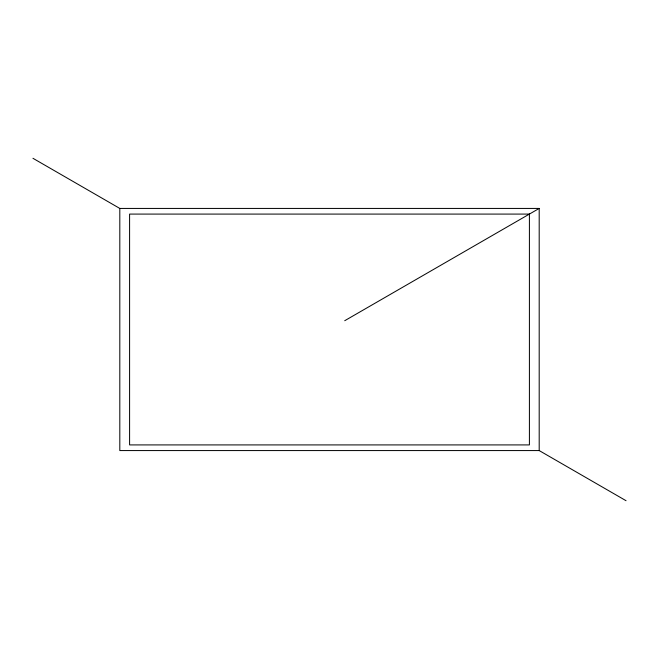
<?xml version="1.0" encoding="UTF-8"?>
<svg xmlns="http://www.w3.org/2000/svg" width="659" height="659" viewBox="0 0 659 659"><rect width="100%" height="100%" fill="white"/><g stroke="black" fill="none" stroke-linecap="round" stroke-linejoin="round"><path stroke-width="0.99" d="M344.723 320.711L539.194 208.433L539.194 450.567L626.05 500.708M32.95 158.292L119.806 208.433L539.194 208.433M539.194 450.567L119.806 450.567L119.806 208.433M529.408 214.084L129.592 214.084L129.592 444.916L529.408 444.916L529.408 214.084"/></g></svg>
